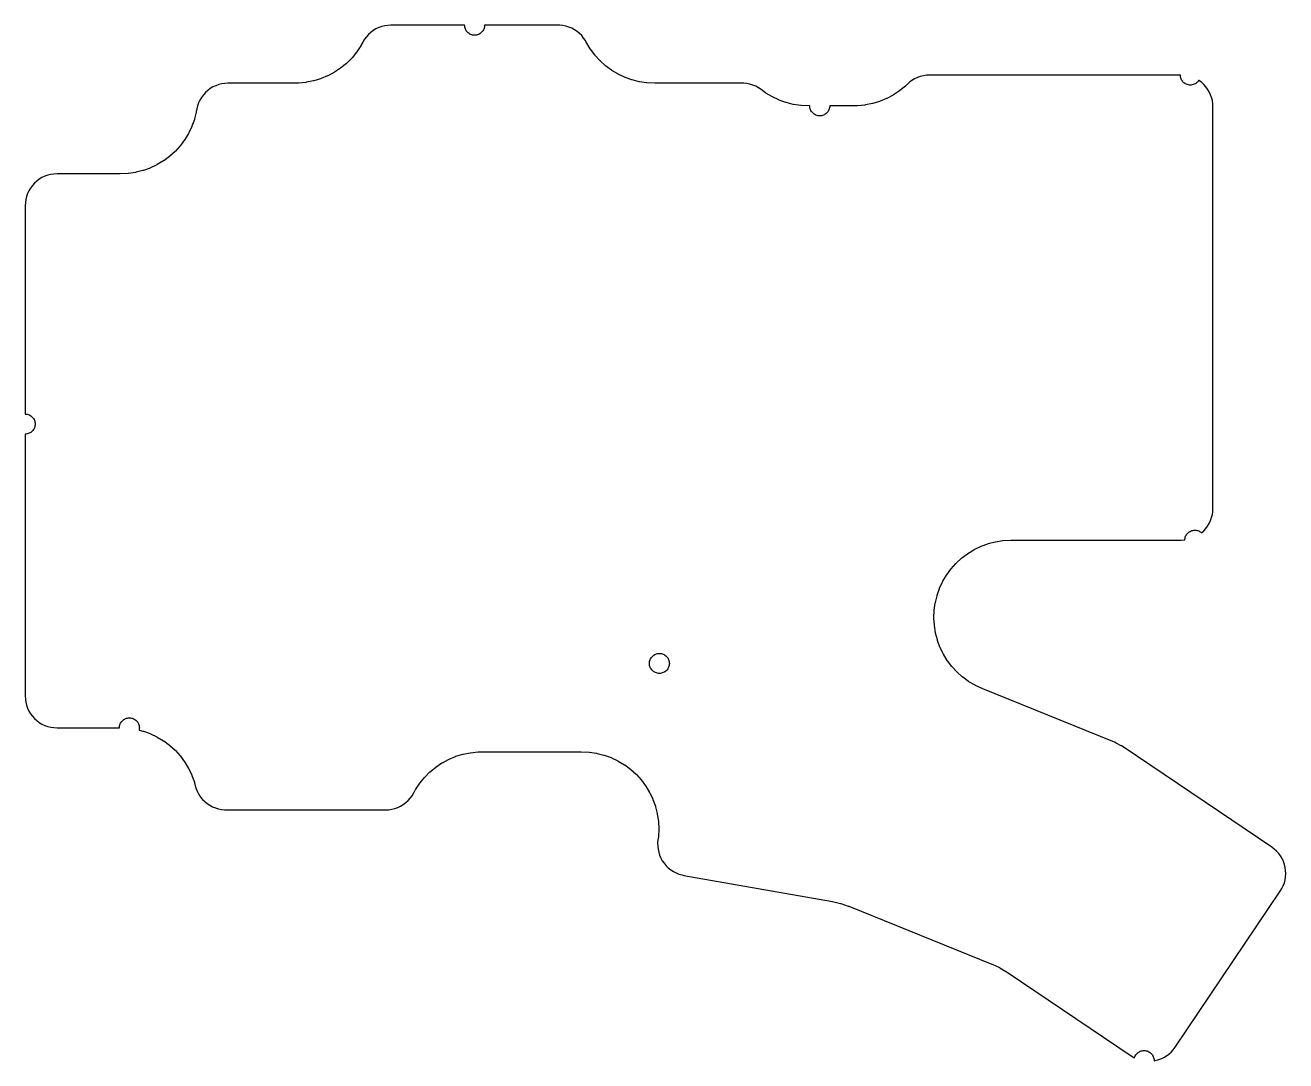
# Model space of a CAD drawing. Extents: x -12 to 128, y -48 to 66.
import ezdxf

# ---------------------------------------------------------------- set-up
doc = ezdxf.new("R2010")
doc.units = 0
doc.layers.get('0').update_dxf_attribs({"linetype": 'CONTINUOUS'})

msp = doc.modelspace()

# ---------------------------------------------------------------- linework, layer by layer
for points in [[(113.195, -48.2151), (113.528, -48.1331), (113.852, -48.0188), (114.163, -47.8734), (114.459, -47.6981), (114.735, -47.4947), (114.991, -47.2652), (115.223, -47.0118), (115.436, -46.727), (127.032, -29.5344), (127.216, -29.2302), (127.365, -28.9204), (127.482, -28.5975), (127.567, -28.2648), (127.618, -27.9253), (127.637, -27.5824), (127.621, -27.2393), (127.573, -26.8994), (127.491, -26.5659), (127.376, -26.2421), (127.231, -25.931), (127.056, -25.6357), (126.852, -25.3589), (126.623, -25.1035), (126.369, -24.8717), (126.084, -24.6586), (109.81, -13.6814), (109.496, -13.4913), (109.485, -13.4855), (108.932, -13.1916), (108.746, -13.0988), (108.716, -13.0853), (108.547, -13.0122), (94.206, -7.21785), (94.1835, -7.2081), (93.382, -6.83758), (93.3386, -6.81483), (92.6621, -6.41735), (92.621, -6.39044), (91.9868, -5.92857), (91.9486, -5.89777), (91.3627, -5.37595), (91.3277, -5.34156), (90.7957, -4.76483), (90.7642, -4.72717), (90.2914, -4.10107), (90.2637, -4.06051), (89.8545, -3.39107), (89.831, -3.348), (89.4894, -2.64168), (89.4702, -2.59651), (89.1994, -1.8601), (89.1848, -1.81327), (88.9875, -1.05387), (88.9775, -1.00583), (88.8556, -0.23075), (88.8504, -0.18196), (88.805, 0.60134), (88.8046, 0.65041), (88.8363, 1.43438), (88.8407, 1.48325), (88.949, 2.26034), (88.9582, 2.30855), (89.1422, 3.07128), (89.156, 3.11835), (89.4139, 3.85938), (89.4322, 3.90487), (89.7615, 4.61705), (89.7843, 4.66052), (90.1817, 5.337), (90.2086, 5.37803), (90.6705, 6.01229), (90.7013, 6.05049), (91.2231, 6.63643), (91.2575, 6.67142), (91.8343, 7.20339), (91.8719, 7.23485), (92.498, 7.70772), (92.5386, 7.73534), (93.208, 8.14456), (93.2511, 8.16807), (93.9574, 8.50971), (94.0026, 8.52888), (94.739, 8.79965), (94.7858, 8.8143), (95.5452, 9.01158), (95.5933, 9.02157), (96.3683, 9.14346), (96.4171, 9.1487), (97.289, 9.19916), (97.3179, 9.2), (116.088, 9.2), (116.443, 9.21745), (116.501, 9.2261), (116.505, 9.30782), (116.521, 9.4146), (116.547, 9.51931), (116.584, 9.62095), (116.63, 9.71854), (116.685, 9.81113), (116.75, 9.89783), (116.822, 9.97782), (116.902, 10.0503), (116.989, 10.1146), (117.081, 10.1701), (117.179, 10.2163), (117.281, 10.2526), (117.385, 10.2789), (117.492, 10.2947), (117.6, 10.3), (117.708, 10.2947), (117.815, 10.2789), (117.919, 10.2526), (118.021, 10.2163), (118.119, 10.1701), (118.211, 10.1146), (118.298, 10.0503), (118.339, 10.0126), (118.574, 10.2256), (118.805, 10.48), (119.01, 10.7558), (119.186, 11.0504), (119.333, 11.3608), (119.449, 11.6842), (119.532, 12.0173), (119.583, 12.357), (119.6, 12.7123), (119.6, 56.9877), (119.583, 57.343), (119.532, 57.6827), (119.449, 58.0158), (119.333, 58.3392), (119.186, 58.6496), (119.01, 58.9442), (118.805, 59.22), (118.574, 59.4744), (118.32, 59.7051), (118.044, 59.9096), (118.032, 59.9172), (118.015, 59.8889), (117.95, 59.8022), (117.878, 59.7222), (117.798, 59.6497), (117.711, 59.5854), (117.619, 59.5299), (117.521, 59.4837), (117.419, 59.4474), (117.315, 59.4211), (117.208, 59.4053), (117.1, 59.4), (116.992, 59.4053), (116.885, 59.4211), (116.781, 59.4474), (116.679, 59.4837), (116.581, 59.5299), (116.489, 59.5854), (116.402, 59.6497), (116.322, 59.7222), (116.25, 59.8022), (116.185, 59.8889), (116.13, 59.9815), (116.084, 60.079), (116.047, 60.1807), (116.021, 60.2854), (116.005, 60.3922), (116, 60.5), (88.3259, 60.5), (87.9706, 60.4825), (87.6309, 60.4322), (87.2978, 60.3487), (86.9745, 60.233), (86.664, 60.0862), (86.3695, 59.9096), (86.0937, 59.7051), (85.8301, 59.4662), (85.6863, 59.3224), (85.65, 59.2895), (85.0434, 58.7917), (85.004, 58.7625), (84.3517, 58.3266), (84.3096, 58.3013), (83.6176, 57.9315), (83.5732, 57.9105), (82.8484, 57.6102), (82.8022, 57.5937), (82.0513, 57.366), (82.0037, 57.354), (81.2342, 57.201), (81.1857, 57.1938), (80.3559, 57.112), (80.3192, 57.1098), (79.9267, 57.1002), (79.9144, 57.1), (77.3, 57.1), (77.2947, 56.9922), (77.2789, 56.8854), (77.2526, 56.7807), (77.2163, 56.679), (77.1701, 56.5815), (77.1146, 56.4889), (77.0503, 56.4022), (76.9778, 56.3222), (76.8978, 56.2497), (76.8111, 56.1854), (76.7185, 56.1299), (76.621, 56.0837), (76.5193, 56.0474), (76.4146, 56.0211), (76.3078, 56.0053), (76.2, 56), (76.0922, 56.0053), (75.9854, 56.0211), (75.8807, 56.0474), (75.779, 56.0837), (75.6815, 56.1299), (75.5889, 56.1854), (75.5022, 56.2497), (75.4222, 56.3222), (75.3497, 56.4022), (75.2854, 56.4889), (75.2299, 56.5815), (75.1837, 56.679), (75.1474, 56.7807), (75.1211, 56.8854), (75.1053, 56.9922), (75.1, 57.1), (75.0472, 57.1), (75.0227, 57.1006), (74.1408, 57.1439), (74.092, 57.1487), (73.3159, 57.2639), (73.2677, 57.2734), (72.5067, 57.4641), (72.4597, 57.4783), (71.721, 57.7426), (71.6756, 57.7614), (70.9663, 58.0969), (70.9231, 58.12), (70.2501, 58.5234), (70.2093, 58.5507), (69.733, 58.9039), (69.4372, 59.1015), (69.1343, 59.2634), (68.8171, 59.3948), (68.4884, 59.4945), (68.1516, 59.5615), (67.8037, 59.5958), (67.632, 59.6), (58.0346, 59.6), (58.0101, 59.6006), (57.1282, 59.6439), (57.0794, 59.6487), (56.3033, 59.7639), (56.2552, 59.7734), (55.4941, 59.9641), (55.4471, 59.9783), (54.7084, 60.2426), (54.663, 60.2614), (53.9538, 60.5969), (53.9105, 60.62), (53.2375, 61.0234), (53.1967, 61.0507), (52.5665, 61.518), (52.5286, 61.5492), (51.9472, 62.0761), (51.9125, 62.1108), (51.3856, 62.6921), (51.3545, 62.7301), (50.8871, 63.3603), (50.8598, 63.4011), (50.3877, 64.1887), (50.3756, 64.2101), (50.3281, 64.299), (50.1373, 64.5846), (49.9194, 64.8501), (49.6766, 65.0929), (49.4111, 65.3107), (49.1256, 65.5015), (48.8227, 65.6634), (48.5055, 65.7948), (48.1768, 65.8945), (47.84, 65.9615), (47.4921, 65.9958), (47.3204, 66), (39.2, 66), (39.1947, 65.8922), (39.1789, 65.7854), (39.1526, 65.6807), (39.1163, 65.579), (39.0701, 65.4815), (39.0146, 65.3889), (38.9503, 65.3022), (38.8778, 65.2222), (38.7978, 65.1497), (38.7111, 65.0854), (38.6185, 65.0299), (38.521, 64.9837), (38.4193, 64.9474), (38.3146, 64.9211), (38.2078, 64.9053), (38.1, 64.9), (37.9922, 64.9053), (37.8854, 64.9211), (37.7807, 64.9474), (37.679, 64.9837), (37.5815, 65.0299), (37.4889, 65.0854), (37.4022, 65.1497), (37.3222, 65.2222), (37.2497, 65.3022), (37.1854, 65.3889), (37.1299, 65.4815), (37.0837, 65.579), (37.0474, 65.6807), (37.0211, 65.7854), (37.0053, 65.8922), (37, 66), (28.8728, 66), (28.5176, 65.9825), (28.1779, 65.9322), (27.8447, 65.8487), (27.5214, 65.733), (27.211, 65.5862), (26.9164, 65.4096), (26.6406, 65.2051), (26.3861, 64.9744), (26.1555, 64.72), (25.9509, 64.4442), (25.7681, 64.1391), (25.5622, 63.754), (25.537, 63.7119), (25.1011, 63.0595), (25.0718, 63.0201), (24.5741, 62.4136), (24.5411, 62.3772), (23.9863, 61.8224), (23.95, 61.7895), (23.3435, 61.2917), (23.3041, 61.2625), (22.6517, 60.8266), (22.6096, 60.8013), (21.9176, 60.4315), (21.8733, 60.4105), (21.1484, 60.1102), (21.1022, 60.0937), (20.3514, 59.866), (20.3038, 59.854), (19.5342, 59.701), (19.4857, 59.6938), (18.6559, 59.612), (18.6192, 59.6098), (18.2267, 59.6002), (18.2145, 59.6), (10.8823, 59.6), (10.527, 59.5825), (10.1873, 59.5322), (9.8542, 59.4487), (9.53086, 59.333), (9.22041, 59.1862), (8.92586, 59.0096), (8.65002, 58.8051), (8.39557, 58.5744), (8.16495, 58.32), (7.96038, 58.0442), (7.78383, 57.7496), (7.637, 57.4392), (7.5213, 57.1158), (7.43637, 56.7767), (7.407, 56.6075), (7.38614, 56.4669), (7.37657, 56.4187), (7.18592, 55.6576), (7.17168, 55.6107), (6.90735, 54.8719), (6.88857, 54.8266), (6.55311, 54.1173), (6.52998, 54.074), (6.12661, 53.4011), (6.09935, 53.3603), (5.63196, 52.7301), (5.60083, 52.6921), (5.07392, 52.1108), (5.03922, 52.0761), (4.45787, 51.5492), (4.41994, 51.518), (3.78973, 51.0507), (3.74893, 51.0234), (3.07595, 50.62), (3.03268, 50.5969), (2.3234, 50.2614), (2.27807, 50.2426), (1.53932, 49.9783), (1.49237, 49.9641), (0.73127, 49.7734), (0.68315, 49.7639), (-0.09297, 49.6487), (-0.1418, 49.6439), (-1.02366, 49.6006), (-1.04819, 49.6), (-7.98773, 49.6), (-8.343, 49.5825), (-8.6827, 49.5322), (-9.01582, 49.4487), (-9.33916, 49.333), (-9.6496, 49.1862), (-9.94416, 49.0096), (-10.22, 48.8051), (-10.4744, 48.5744), (-10.7051, 48.32), (-10.9096, 48.0442), (-11.0862, 47.7496), (-11.233, 47.4392), (-11.3487, 47.1158), (-11.4322, 46.7827), (-11.4825, 46.443), (-11.5, 46.0877), (-11.5, 23.1), (-11.3922, 23.0947), (-11.2854, 23.0789), (-11.1807, 23.0526), (-11.079, 23.0163), (-10.9815, 22.9701), (-10.8889, 22.9146), (-10.8022, 22.8503), (-10.7222, 22.7778), (-10.6497, 22.6978), (-10.5854, 22.6111), (-10.5299, 22.5185), (-10.4837, 22.421), (-10.4474, 22.3193), (-10.4211, 22.2146), (-10.4053, 22.1078), (-10.4, 22), (-10.4053, 21.8922), (-10.4211, 21.7854), (-10.4474, 21.6807), (-10.4837, 21.579), (-10.5299, 21.4815), (-10.5854, 21.3889), (-10.6497, 21.3022), (-10.7222, 21.2222), (-10.8022, 21.1497), (-10.8889, 21.0854), (-10.9815, 21.0299), (-11.079, 20.9837), (-11.1807, 20.9474), (-11.2854, 20.9211), (-11.3922, 20.9053), (-11.5, 20.9), (-11.5, -7.98773), (-11.4825, -8.343), (-11.4322, -8.6827), (-11.3487, -9.01582), (-11.233, -9.33916), (-11.0862, -9.6496), (-10.9096, -9.94416), (-10.7051, -10.22), (-10.4744, -10.4744), (-10.22, -10.7051), (-9.94416, -10.9096), (-9.6496, -11.0862), (-9.33916, -11.233), (-9.01582, -11.3487), (-8.6827, -11.4322), (-8.343, -11.4825), (-7.98773, -11.5), (-1.1, -11.5), (-1.0947, -11.3922), (-1.07886, -11.2854), (-1.05263, -11.1807), (-1.01627, -11.079), (-0.97011, -10.9815), (-0.91462, -10.8889), (-0.85031, -10.8022), (-0.77782, -10.7222), (-0.69783, -10.6497), (-0.61113, -10.5854), (-0.51854, -10.5299), (-0.42095, -10.4837), (-0.31931, -10.4474), (-0.2146, -10.4211), (-0.10782, -10.4053), (0, -10.4), (0.10782, -10.4053), (0.2146, -10.4211), (0.31931, -10.4474), (0.42095, -10.4837), (0.51854, -10.5299), (0.61113, -10.5854), (0.69783, -10.6497), (0.77782, -10.7222), (0.85031, -10.8022), (0.91462, -10.8889), (0.97011, -10.9815), (1.01627, -11.079), (1.05263, -11.1807), (1.07886, -11.2854), (1.0947, -11.3922), (1.1, -11.5), (1.0947, -11.6078), (1.07886, -11.7146), (1.06804, -11.7578), (1.49237, -11.8641), (1.53932, -11.8783), (2.27807, -12.1426), (2.3234, -12.1614), (3.03268, -12.4969), (3.07595, -12.52), (3.74893, -12.9234), (3.78973, -12.9507), (4.41994, -13.418), (4.45787, -13.4492), (5.03922, -13.9761), (5.07392, -14.0108), (5.60083, -14.5921), (5.63196, -14.6301), (6.09935, -15.2603), (6.12661, -15.3011), (6.52998, -15.974), (6.55311, -16.0173), (6.88857, -16.7266), (6.90735, -16.7719), (7.17168, -17.5107), (7.18592, -17.5576), (7.26881, -17.8885), (7.37206, -18.2289), (7.50348, -18.5462), (7.66536, -18.849), (7.85616, -19.1346), (8.07402, -19.4001), (8.31685, -19.6429), (8.58231, -19.8607), (8.86785, -20.0515), (9.17071, -20.2134), (9.48799, -20.3448), (9.81661, -20.4445), (10.1534, -20.5115), (10.5013, -20.5458), (10.673, -20.55), (28.2772, -20.55), (28.6324, -20.5325), (28.9721, -20.4822), (29.3053, -20.3987), (29.6286, -20.283), (29.939, -20.1362), (30.2336, -19.9596), (30.5094, -19.7551), (30.7639, -19.5244), (30.9945, -19.27), (31.1991, -18.9942), (31.3819, -18.6891), (31.5878, -18.304), (31.613, -18.2619), (32.0489, -17.6095), (32.0782, -17.5701), (32.5759, -16.9636), (32.6089, -16.9272), (33.1637, -16.3724), (33.2, -16.3395), (33.8065, -15.8417), (33.8459, -15.8125), (34.4983, -15.3766), (34.5404, -15.3513), (35.2324, -14.9815), (35.2767, -14.9605), (36.0016, -14.6602), (36.0478, -14.6437), (36.7986, -14.416), (36.8462, -14.404), (37.6158, -14.251), (37.6643, -14.2438), (38.4941, -14.162), (38.5308, -14.1598), (38.9233, -14.1502), (38.9355, -14.15), (49.8325, -14.15), (49.8571, -14.1506), (50.7389, -14.1939), (50.7878, -14.1987), (51.5639, -14.3139), (51.612, -14.3234), (52.3731, -14.5141), (52.4201, -14.5283), (53.1588, -14.7926), (53.2041, -14.8114), (53.9134, -15.1469), (53.9567, -15.17), (54.6297, -15.5734), (54.6705, -15.6007), (55.3007, -16.068), (55.3386, -16.0992), (55.92, -16.6261), (55.9546, -16.6608), (56.4816, -17.2421), (56.5127, -17.2801), (56.9801, -17.9103), (57.0073, -17.9511), (57.4107, -18.624), (57.4338, -18.6673), (57.7693, -19.3766), (57.7881, -19.4219), (58.0524, -20.1607), (58.0667, -20.2076), (58.2573, -20.9687), (58.2669, -21.0169), (58.382, -21.793), (58.3868, -21.8418), (58.4253, -22.6255), (58.4253, -22.6745), (58.3857, -23.48), (58.3817, -23.5235), (58.3378, -23.8437), (58.3067, -24.1981), (58.3105, -24.5415), (58.3479, -24.8829), (58.4185, -25.2189), (58.5218, -25.5464), (58.6567, -25.8623), (58.8219, -26.1633), (59.0158, -26.4468), (59.2365, -26.7099), (59.482, -26.95), (59.7498, -27.165), (60.0374, -27.3526), (60.342, -27.5112), (60.6607, -27.6392), (60.995, -27.7366), (61.2032, -27.7798), (77.5878, -30.6688), (77.6118, -30.6737), (78.4728, -30.8695), (78.52, -30.8827), (79.3452, -31.1578), (79.3713, -31.1673), (79.4017, -31.1794), (79.4047, -31.1806), (95.197, -37.5611), (95.2195, -37.5708), (96.0209, -37.9413), (96.0644, -37.9641), (96.8143, -38.4047), (96.8379, -38.4195), (96.8651, -38.4376), (96.8679, -38.4394), (110.56, -47.6748), (110.864, -47.859), (110.943, -47.8968), (110.947, -47.8807), (110.984, -47.779), (111.03, -47.6815), (111.085, -47.5889), (111.15, -47.5022), (111.222, -47.4222), (111.302, -47.3497), (111.389, -47.2854), (111.481, -47.2299), (111.579, -47.1837), (111.681, -47.1474), (111.785, -47.1211), (111.892, -47.1053), (112, -47.1), (112.108, -47.1053), (112.215, -47.1211), (112.319, -47.1474), (112.421, -47.1837), (112.519, -47.2299), (112.611, -47.2854), (112.698, -47.3497), (112.778, -47.4222), (112.85, -47.5022), (112.915, -47.5889), (112.97, -47.6815), (113.016, -47.779), (113.053, -47.8807), (113.079, -47.9854), (113.095, -48.0922), (113.1, -48.2), (113.099, -48.229)], [(58.3922, -5.4947), (58.2854, -5.47886), (58.1807, -5.45263), (58.079, -5.41627), (57.9815, -5.37011), (57.8889, -5.31462), (57.8022, -5.25031), (57.7222, -5.17782), (57.6497, -5.09783), (57.5854, -5.01113), (57.5299, -4.91854), (57.4837, -4.82095), (57.4474, -4.71931), (57.4211, -4.6146), (57.4053, -4.50782), (57.4, -4.4), (57.4053, -4.29218), (57.4211, -4.1854), (57.4474, -4.08069), (57.4837, -3.97905), (57.5299, -3.88146), (57.5854, -3.78887), (57.6497, -3.70217), (57.7222, -3.62218), (57.8022, -3.54969), (57.8889, -3.48538), (57.9815, -3.42989), (58.079, -3.38373), (58.1807, -3.34737), (58.2854, -3.32114), (58.3922, -3.3053), (58.5, -3.3), (58.6078, -3.3053), (58.7146, -3.32114), (58.8193, -3.34737), (58.921, -3.38373), (59.0185, -3.42989), (59.1111, -3.48538), (59.1978, -3.54969), (59.2778, -3.62218), (59.3503, -3.70217), (59.4146, -3.78887), (59.4701, -3.88146), (59.5163, -3.97905), (59.5526, -4.08069), (59.5789, -4.1854), (59.5947, -4.29218), (59.6, -4.4), (59.5947, -4.50782), (59.5789, -4.6146), (59.5526, -4.71931), (59.5163, -4.82095), (59.4701, -4.91854), (59.4146, -5.01113), (59.3503, -5.09783), (59.2778, -5.17782), (59.1978, -5.25031), (59.1111, -5.31462), (59.0185, -5.37011), (58.921, -5.41627), (58.8193, -5.45263), (58.7146, -5.47886), (58.6078, -5.4947), (58.5, -5.5)]]:
    msp.add_lwpolyline(points, close=True)

doc.saveas('drawing.dxf')
